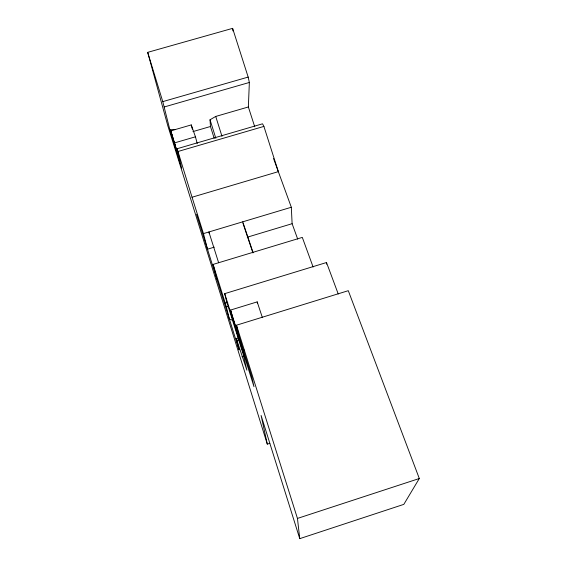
<?xml version="1.0" encoding="UTF-8"?>
<svg xmlns="http://www.w3.org/2000/svg" width="567" height="567" viewBox="0 0 567 567"><rect width="100%" height="100%" fill="white"/><g stroke="black" fill="none" stroke-linecap="round" stroke-linejoin="round"><path stroke-width="0.85" d="M326.457 264.194L326.514 262.521L224.709 293.649L226.602 301.417L243.137 353.999L246.886 370.173L236.283 338.563L238.813 337.776M254.732 126.781L248.36 106.972L249.352 82.47L248.169 77.084L232.619 28.35L147.689 52.355L167.74 125.52L267.298 444.131L269.8 443.33M241.563 347.202L236.467 325.217L348.287 290.687L419.311 478.513L403.817 504.368L299.752 538.65L261.089 415.455L267.298 444.131M240.28 340.306L242.726 350.895L244.122 349.931M214.177 138.298L210.47 126.498L210.024 119.779L215.722 116.441L248.36 106.972M299.752 538.65L297.455 518.429L419.311 478.513M242.726 350.895L244.37 350.385M242.045 356.707L243.718 356.182M236.928 340.406L238.615 339.881M232.513 320.135L229.444 319.299L226.396 307.023L228.076 306.506M262.408 317.676L257.191 301.878L230.521 310.071L232.598 318.739L237.906 333.509L239.827 341.695L230.521 310.071L237.906 333.509M226.396 307.023L225.248 303.139L227.771 302.367M216.856 279.084L213.107 264.406L302.31 237.396L313.119 267.043M214.269 247.155L207.501 249.197L203.454 233.604L291.318 207.253L273.556 158.547M247.269 237.204L292.118 223.689L291.318 207.253M177.11 148.731L192.05 197.231L278.34 171.652L263.903 126.406L262.542 123.804L177.11 148.731L181.624 168.108L169.859 129.737L162.772 101.621L147.689 52.355M192.936 131.594L210.47 126.498M195.459 136.803L174.679 142.849L174.849 145.152L178.761 157.179L170.773 130.857L191.249 124.917L195.459 136.803L197.224 143.579M178.038 151.481L263.903 126.406M162.772 101.621L248.169 77.084M164.317 106.943L249.352 82.47M169.859 129.737L175.38 129.602M326.514 262.521L338.244 294.025M292.118 223.689L297.71 239.139M242.74 221.825L252.995 252.329M242.988 223.341L252.932 252.939M215.722 116.441L221.995 136.335M218.635 262.734L208.897 231.974L209.266 233.462M236.467 325.217L297.455 518.429M239.083 336.507L251.89 377.133L253.973 386.651L224.709 293.649M210.024 119.779L215.85 138.334M192.05 197.231L203.454 233.604M213.107 264.406L225.248 303.139M196.572 214.283L239.026 349.903L236.283 338.563M178.761 157.179L170.773 130.857L174.849 145.152M191.249 124.917L192.355 129.141M257.191 301.878L257.453 303.487M232.619 28.35L232.952 30.944"/></g></svg>
